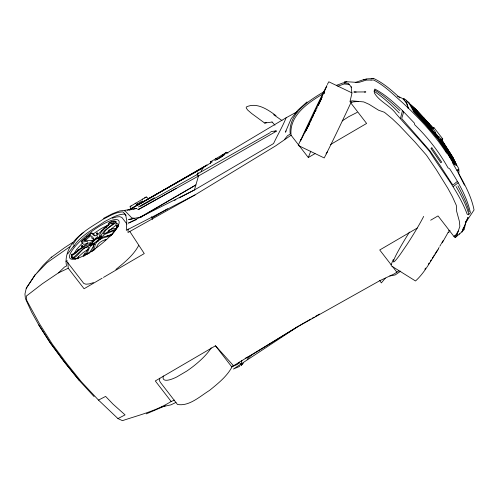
<?xml version="1.0" encoding="UTF-8"?>
<svg xmlns="http://www.w3.org/2000/svg" width="499" height="499" viewBox="0 0 499 499"><rect width="100%" height="100%" fill="white"/><g stroke="black" fill="none" stroke-linecap="round" stroke-linejoin="round"><path stroke-width="0.75" d="M124.575 211.04L124.588 210.372L136.664 208.439L132.89 209.256M128.181 228.898L128 232.522L195.015 194.922L275.548 145.926L291.079 135.223C288.958 115.519 308.245 102.613 323.152 93.787M458.818 173.727L458.905 170.97L458.232 169.86L457.065 170.14M117.402 227.812L117.801 226.197L117.702 226.814M330.419 144.591L366.615 123.44L350.797 102.925L350.959 100.935M137.886 208.856L138.098 209.505A4.223 0.911 -35.4 0 0 139.832 208.763M117.964 227.001L118.194 224.968L117.44 223.646L116.142 223.215C117.365 218.967 109.73 221.737 108.894 223.278M159.78 378.211L159.493 380.774L160.447 382.446L177.451 404.464C189.271 406.61 200.087 396.206 209.518 390.418C218.163 383.388 227.425 376.096 232.522 365.954M243.387 363.116L241.235 365.293L241.797 360.347M315.087 111.04L316.148 109.874M116.142 223.215L115.893 225.236L107.035 232.428M91.448 243.718C85.073 244.136 96.475 238.653 91.211 244.541L91.635 244.897L92.583 243.949L93.082 244.597L89.751 245.664L91.635 244.897M96.55 247.679C97.286 243.044 102.339 240.481 106.412 239.327M92.851 250.797L93.587 245.015L94.648 243.45L92.09 244.903L89.708 247.298L86.358 254.658M465.941 221.182L464.288 229.434L459.379 234.174M26.26 288.247L35.417 274.406L26.26 288.247L24.95 294.023L25.393 298.533L31.612 312.118L38.81 325.011L50.355 343.05L64.471 362.099L79.403 380.656L94.086 396.574M94.486 244.317C94.822 243.531 93.07 244.791 94.055 244.784M400.46 118.413L402.475 110.578C393.954 102.644 385.209 94.448 374.824 89.047L374.287 92.789C379.221 101.571 390.212 105.514 396.125 113.834C407.009 126.515 418.717 138.547 429.552 151.347C442.426 172.068 458.5 191.042 467.133 214.108L468.53 214.795L470.426 212.817C466.989 196.862 458.444 182.441 449.693 168.818L447.996 167.814C439.101 151.877 427.83 137.456 414.731 124.756L414.307 123.01L402.475 110.578M305.968 130.85L308.058 125.835L309.542 123.509M305.444 132.11L305.662 131.368M324.026 93.039L323.963 93.394M403.672 111.813L401.707 118.513L429.901 150.792L439.887 165.163L451.67 183.414L453.042 184.967L457.371 181.33M324.063 92.957L324.157 93.656M319.192 103.168L321.231 99.195M463.559 227.22L462.03 232.029L468.012 217.402L466.054 221.675M318.25 105.258L320.595 99.919M351.128 86.745L351.914 93.388L349.942 101.827L352.069 100.829L363.759 101.927L369.104 104.328L378.641 110.248L384.398 112.263L392.189 118.693L399.343 125.505L414.788 141.828L426.477 155.214L436.319 169.697L447.853 188.304L452.406 196.65L456.323 205.376L456.61 211.189L459.323 221.126L459.853 226.334L456.604 236.164L454.739 237.499L456.036 236.969L459.573 233.8M318.449 104.971L320.77 100.205M291.079 135.223L308.307 157.522L310.777 151.197M319.753 101.821L321.992 97.205M391.073 264.882L393.324 259.38M89.932 252.114L93.6 245.976M318.967 103.904L319.884 101.228M79.173 249.718L78.193 250.373L79.116 249.799M318 105.258L322.123 96.943M100.199 238.566C97.879 238.379 104.64 232.085 100.012 238.977M117.04 227.706L114.645 231.361L110.859 235.678M97.985 238.179L97.754 236.551C92.165 240.643 97.168 238.697 100.074 237.742M309.024 124.363L309.623 123.191M316.877 108.289L317.115 107.69M308.881 125.062L309.742 122.885M111.876 234.53L116.878 227.787L115.712 229.216L103.199 234.075L105.426 230.619L108.982 227.457L114.801 223.402L115.887 221.431L112.967 221.556M312.58 116.691L315.487 110.553L315.998 110.391M77.938 258.744L77.513 258.763M315.206 111.19L315.636 110.466M298.489 144.779L300.916 139.371M305.949 130.713L309.605 123.665M306.498 129.409L309.031 124.008M432.702 128.28L434.068 127.781L442.732 138.915L441.422 139.651L438.852 136.62L438.64 137.088L435.296 132.765L435.508 132.291L432.702 128.28L430.974 129.297M73.883 253.929L76.621 249.438L82.36 243.107L81.393 241.591L86.258 237.243L91.779 232.89L94.454 235.029L94.847 235.933M138.591 245.645C133.32 255.407 124.388 262.586 115.887 269.448M295.003 113.716L295.296 113.067M138.41 206.966L154.49 197.723M311.47 118.993L310.309 121.425L312.58 116.672M89.67 245.315L90.618 244.622L88.161 244.791L86.208 245.583L79.11 249.987L76.01 252.943L72.679 255.182L72.523 256.536L73.029 257.422L74.095 257.022L83.264 248.633L90.269 244.94L89.963 245.271M276.502 131.15L198.471 175.997L194.448 189.969L179.328 197.866M324.2 92.739L324.724 91.71M327.363 151.889L324.2 157.94L298.24 145.483M198.471 175.997L197.448 173.939L198.172 172.529M140.425 206.399L197.061 174.638L197.766 173.272M98.478 240.805L98.634 240.356L96.064 242.714L96.881 241.422L98.128 240.905M327.307 84.512L328.797 81.786L351.951 92.889M309.767 122.511L310.022 122.03M84.861 255.351C84.3 254.29 91.673 244.529 87.038 247.205C81.792 247.117 74.838 262.274 71.369 256.798L71.806 254.315L73.989 253.779L79.378 249.188L87.369 243.649L88.08 242.57L87.119 241.397C84.156 241.566 77.938 243.568 84.412 238.946M309.698 122.654L310.01 122.087M448.482 231.792L442.245 242.826M310.403 121.712L310.721 121.157M455.955 164.533L456.161 164.19L453.865 160.023M296.886 111.87L286.108 117.783C282.584 126.671 277.569 134.917 273.558 143.562L194.448 189.969L128.436 223.115L136.707 219.523M83.133 255.862L84.818 253.074M286.127 130.925L285.359 132.191L291.167 118.718L297.959 110.073L307.041 101.902M458.263 231.018L455.755 235.066L453.89 236.395L438.035 215.905L430.662 220.215M308.295 125.785L309.068 124.538M438.527 249.001C431.167 259.742 425.198 272.211 415.517 280.981L391.16 265.774M465.261 223.159L474.05 209.967C470.713 192.895 460.839 177.675 452.45 162.655M200.985 171.338L203.361 167.602L212.343 161.795M73.384 246.918C80.557 235.409 93.637 229.153 104.534 221.631C110.872 218.437 117.221 214.19 124.557 214.083L125.954 215.456M428.273 264.308L429.115 263.054M430.325 261.258L431.142 260.029M67.671 253.897L74.095 245.496M100.542 238.073L98.409 240.905M69.823 246.756L46.968 262.724L35.367 274.749L43.089 265.406L50.736 257.771L64.589 247.71L72.835 242.358M312.848 116.348L313.197 115.855M72.997 244.572C79.478 232.609 91.947 226.696 102.844 219.441C109.181 216.248 115.531 212 122.866 211.894L125.661 214.639L126.79 220.907L126.303 230.332L195.015 194.922M106.181 227.313L106.555 227.033M117.103 225.579L116.173 226.197L116.991 225.417M284.436 139.583L287.574 135.634L290.231 134.125C287.929 113.541 308.937 100.642 324.263 91.542M241.235 365.293L242.233 364.064M102.264 230.307L101.409 230.763L102.039 230.513M385.334 278.149L381.348 282.908L379.658 280.363M239.57 362.118L237.586 364.345L231.742 366.834L215.481 345.782L155.301 380.949L171.157 401.477L174.563 400.123M240.056 365.661L239.277 366.534L233.432 369.023L297.092 327.076L379.683 280.744L394.335 273.845L398.82 270.832M92.689 242.09L95.028 240.013M247.161 359.299L250.928 355.481L299.263 325.672M100.062 239.271L100.948 238.759M111.09 235.385L111.439 235.048M433.45 128.386L416.104 109.568L410.54 104.74L414.744 112.312L425.934 124.108L436.806 136.745L445.956 150.031L453.547 162.543L455.749 163.522L452.649 156.879L441.21 138.865M171.157 401.477C156.33 410.926 138.934 415.099 122.436 420.657L117.951 418.58L98.496 400.092L81.381 381.779L66.498 363.185L52.326 344.167L39.296 323.446L26.79 300.566L26.266 296.15L42.334 283.769L58.377 272.928L64.477 267.027L66.535 266.029C63.828 252.482 73.085 239.607 83.826 232.309M115.456 230.033L105.264 234.118L101.459 236.963L99.657 239.37L103.093 236.963L111.489 235.004M84.824 240.786L90.3 236.146M90.612 244.111L91.791 243.057M457.745 233.488L455.188 235.871L453.89 236.395M312.817 116.71L312.018 117.352L311.607 118.787M86.308 237.25L91.716 233.002L93.693 235.347L95.758 235.796L96.987 235.422L103.755 228.542L108.239 224.762L108.925 222.872L111.458 222.005M96.9 238.747L98.69 237.78M453.179 186.657L458.219 182.746M400.766 271.088L395.183 274.949L389.794 275.984M117.552 226.914L117.097 227.494L117.471 227.363M76.322 258.756L83.171 252.531L88.261 249.232M93.65 250.199L94.629 249.581M93.644 250.124L94.392 249.631M92.957 240.768L93.606 239.401L91.267 237.649M93.151 233.962L101.397 228.448L108.826 224.737M342.202 120.914L348.52 116.797L357.184 112.369M51.391 257.272L51.746 257.041M89.851 252.519L83.676 255.912L84.406 255.688M90.899 251.858L93.095 250.467M91.211 251.739L92.427 250.966M224.319 154.865L214.751 160.591M231.742 366.834L297.092 327.076M220.982 156.642L222.311 155.844M223.639 155.052L224.968 154.26M226.297 153.467L286.108 117.783M151.958 218.063L167.477 208.782M130.688 209.43L130.12 206.536L131.087 205.962M148.683 198.777L146.288 196.968L144.56 197.991M135.135 203.567L135.865 203.137M142.377 199.282L142.783 199.045M129.459 209.829L130.763 209.056M211.476 161.271L210.509 161.844L210.522 163.454M215.518 158.875L216.254 158.445M224.949 153.299L226.677 152.276L227.962 153.131M222.766 154.59L223.165 154.353M147.448 199.513L143.625 201.777M130.12 206.536L146.288 196.968M210.509 161.844L226.677 152.276M216.61 159.848L222.791 156.187M432.92 128.461L434.068 127.781M434.361 132.971L435.508 132.291M434.149 133.445L435.296 132.765M437.704 137.294L438.852 136.62M440.274 140.325L441.422 139.651M441.01 139.932L442.732 138.915M140.512 217.364L144.517 215.025M145.851 214.246L195.876 184.973L139.115 217.814M308.307 157.522L315.006 153.605M102.133 278.192L84.082 288.746L68.226 268.219L67.852 262.362M103.468 277.413L144.261 253.573L129.821 231.48M417.258 228.049L379.727 249.98L391.359 265.044M130.788 209.131L129.478 209.886L130.825 209.256L127.351 210.247M148.359 198.951L207.029 164.969L129.278 209.823L203.361 167.602L129.048 209.755M143.219 201.914L137.83 204.908M68.226 268.219L58.377 272.928M299.943 325.286L310.746 319.092M312.093 318.318L314.121 317.152M315.468 316.378L319.522 314.058M197.448 173.939L270.414 132.497M138.061 209.486A4.223 0.911 -35.4 0 0 139.795 208.744L198.508 176.016L197.061 174.638M139.832 208.757L176.141 188.429M117.683 226.827L118.001 226.696M250.928 355.481L245.202 358.319M94.592 243.836L93.082 244.597M86.134 254.708L89.302 253.055M448.146 232.534L449.456 231.829M103.493 218.381L112.481 213.678L119.716 210.927L124.588 210.372L131.792 217.926L134.855 218.312M174.519 200.38L175.891 199.656M117.951 418.58L125.074 414.894L112.911 404.028L105.613 396.412L98.496 400.092M274.606 131.499L275.679 130.981M344.154 82.946L346.736 81.736L358.662 82.478L366.229 80.102L371.156 80.04M350.797 102.925L352.918 101.933L358.17 101.44M106.468 236.295L112.35 233.956M146.276 413.883L165.256 405.768M84.156 255.781L83.732 256.212M176.004 402.412L170.939 404.845L161.819 406.847M65.912 261.289L67.309 260.746M336.332 85.373L343.212 82.865L348.277 83.314L351.502 87.269M337.867 86.221L344.061 83.969L349.125 84.412M355.226 82.522L363.709 79.603L366.322 79.154M100.524 236.407L99.688 236.882L100.542 236.401M112.188 218.238L116.417 216.971L119.679 216.685L121.831 217.396L127.027 224.12M111.127 223.914L113.142 223.309M93.469 282.64L89.24 283.912L85.971 284.193L83.82 283.488L66.816 261.47M448.607 230.725L450.054 230.313M457.072 170.19L458.232 169.86L458.905 170.97M276.009 115.681C267.994 109.624 256.561 101.865 246.263 107.017L246.269 108.034L247.672 110.048L251.639 113.485L264.67 123.047L266.591 122.567M366.285 79.198L363.509 79.815L367.283 78.867L373.701 78.524L371.549 78.405L373.389 78.343C383.438 82.959 391.908 90.519 399.961 97.985M129.865 209.904L131.374 209.58M270.851 131.58L276.334 130.881M141.348 216.971L128.617 219.491L132.148 219.042M110.086 236.576C103.256 236.682 93.219 241.017 94.904 249.444M264.67 123.047L272.061 122.049M364.42 92.059L365.836 91.935L353.86 91.991L356.161 92.059M370.994 80.027L373.551 79.977C384.411 85.348 392.944 94.255 401.951 102.152C418.655 117.465 434.404 134.156 446.705 153.274M75.917 258.732L72.018 258.301L71.226 256.916L71.532 254.49L72.149 254.409M344.51 81.655L346.736 81.736M88.267 243.481C86.527 242.901 85.254 244.579 83.52 244.292L82.36 243.107M314.47 112.793L314.152 112.899L314.688 113.373M73.808 258.594L75.517 259.156M397.566 96.388C403.248 97.642 407.496 102.482 408.207 108.239M374.712 90.076C384.018 95.621 392.033 103.162 399.899 110.553M454.714 164.246L453.204 162.955L445.358 149.868M273.633 114.676L281.96 120.521M373.851 91.061C383.138 97.324 391.428 104.983 399.25 112.98M424.075 118.263L414.775 108.345L406.454 100.81M404.795 99.444L403.641 98.515L404.764 99.432M407.097 101.309L409.398 103.174M239.358 362.711L241.26 364.307M411.114 105.738L416.628 110.591L433.157 128.517M411.631 106.555L416.883 111.183L432.789 128.424M412.823 108.757L417.738 113.167L432.514 129.204M412.33 107.616L417.626 112.443L432.521 128.617M413.577 110.223C429.945 125.486 444.073 143.225 454.427 163.104M414.158 111.333C430.069 126.253 443.842 143.544 453.978 162.892M405.35 99.407L408.7 102.651L414.151 112.387L425.897 124.675L436.201 136.626L445.919 150.592L453.766 163.678L455.269 164.976L456.516 165.256L456.716 164.913L453.335 158.807M271.986 121.899L274.937 125.155M215.481 345.782L233.544 365.761M433.382 128.68L423.651 117.826L429.82 124.762M430.849 125.916L432.907 128.231M427.063 121.606L428.055 122.729M431.024 126.085L432.508 127.763M425.897 124.675L436.762 137.356M143.307 201.958L142.408 200.879L136.227 204.54L137.306 203.898L138.123 205.027M403.479 99.214L406.616 103.037L408.126 108.196M79.428 380.643L64.471 362.099L50.38 343.038L38.81 325.011M392.289 266.254L396.948 272.279M440.885 139.483L452.306 157.341L455.437 163.429M440.885 140.076L452.2 157.784L455.044 163.423M441.403 139.558L452.556 157.098L455.749 163.522M441.097 139.371L452.562 157.378L455.618 163.504M443.779 143.494L444.609 144.729M447.335 148.983L448.133 150.236M448.938 151.49L453.348 158.395M449.842 153.031L450.641 154.31M456.08 186.551C461.157 195.203 465.941 204.21 468.723 213.89M456.161 164.19L458.693 168.462L458.893 169.885M457.926 185.815C462.292 194.155 466.777 202.688 469.129 211.844M459.03 174.457L464.482 185.191M151.378 216.734L152.551 219.435M311.445 119.492L311.133 119.224L310.84 120.54M211.202 347.791A30.813 7.953 -37.7 0 1 186.745 371.094L176.746 376.982A30.813 7.953 -37.7 0 1 163.379 375.94M423.67 216.404A30.813 2.289 -58 0 1 406.785 244.822L400.485 254.028A30.813 2.289 -58 0 1 394.11 259.28A30.813 2.289 -58 0 1 409.486 232.072M443.1 240.643A30.813 2.289 -58 0 1 441.222 243.868M440.873 244.454A30.813 2.289 -58 0 1 439.806 246.238M439.083 247.448A30.813 2.289 -58 0 1 438.347 248.658M437.604 249.862A30.813 2.289 -58 0 1 434.947 254.122M434.186 255.326A30.813 2.289 -58 0 1 432.277 258.295M425.666 268.088A30.813 2.289 -58 0 1 424.842 269.235M78.343 258.264A24.401 6.3 -37.7 0 1 78.543 256.498M91.991 240.936A24.401 6.3 -37.7 0 1 94.274 239.115M108.32 230.395A24.401 6.3 -37.7 0 1 116.598 228.735M78.605 250.461A1.31 0.773 3.4 0 1 78.143 250.311L77.85 249.762L78.761 249.5A1.31 0.904 -1.1 0 1 79.41 249.768M105.071 240.106A1.746 0.449 -37.7 0 1 105.046 240.275M350.473 103.642A30.813 0.349 -64.4 0 1 335.702 134.724L330.831 144.716A30.813 0.349 -64.4 0 1 326.371 153.255M116.435 226.234C117.016 227.993 116.991 222.729 116.435 226.234M84.106 240.231C86.87 240.156 90.762 240.792 93.868 240.437C94.536 239.065 93.176 237.705 92.303 236.807C89.602 233.189 86.539 238.528 84.106 240.231M99.245 236.582L99.513 237.15L104.696 230.476L113.803 223.384L114.296 222.46L110.335 223.284C106.817 227.712 100.305 230.444 99.245 236.582M97.698 233.619C96.182 236.283 96.089 230.8 97.698 233.619M82.84 246.419C80.913 248.365 80.9 243.999 82.84 246.419M96.444 233.813L97.417 233.133L96.444 233.813M93.924 240.144L93.126 240.743L93.924 240.144M81.424 246.525L82.397 245.87L81.424 246.525M307.166 127.569L304.87 132.26A30.813 0.349 -64.4 0 1 308.189 123.995A30.813 0.349 -64.4 0 1 326.839 85.922A30.813 0.349 -64.4 0 1 307.166 127.569M431.866 147.841L430.943 148.39L440.779 162.705L441.709 162.15L431.866 147.841M87.974 253.367L83.115 256.006A30.813 7.953 -37.7 0 1 79.291 242.009A30.813 7.953 -37.7 0 1 118.712 220.608A30.813 7.953 -37.7 0 1 87.974 253.367M93.849 243.181A4.329 1.117 -37.7 0 0 98.908 238.36A4.329 1.117 -37.7 0 0 93.506 241.023A4.329 1.117 -37.7 0 0 93.849 243.181"/></g></svg>
